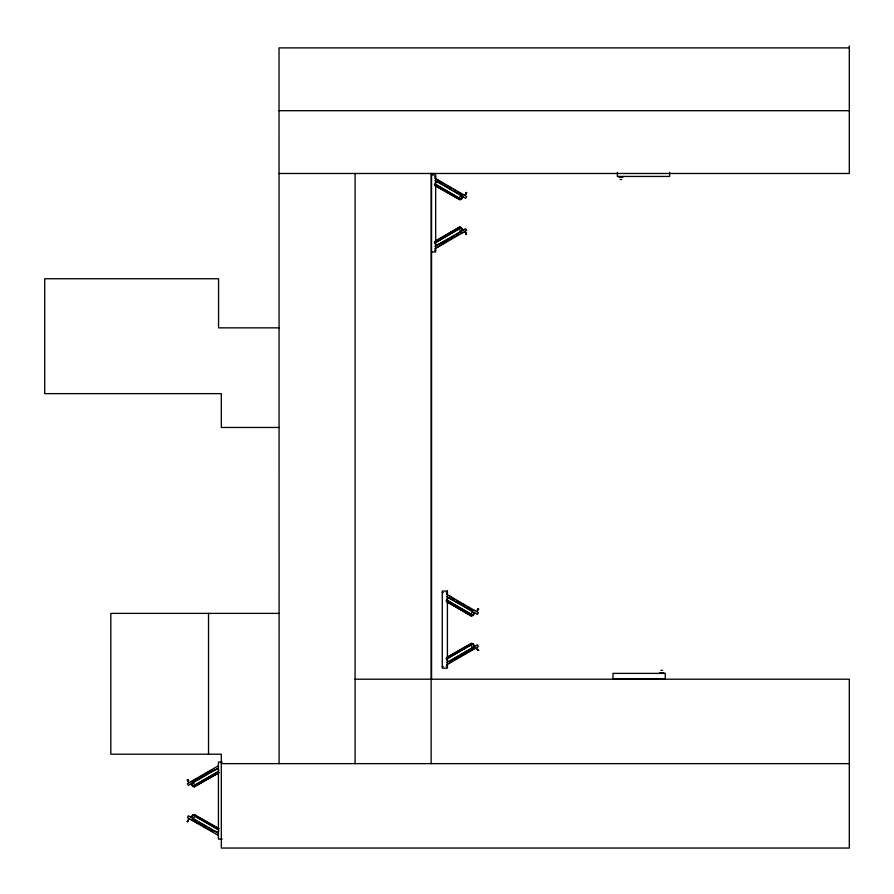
<?xml version="1.0" encoding="UTF-8"?>
<svg xmlns="http://www.w3.org/2000/svg" width="894" height="894" viewBox="0 0 894 894"><rect width="100%" height="100%" fill="white"/><g stroke="black" fill="none" stroke-linecap="round" stroke-linejoin="round"><path stroke-width="1.34" d="M466.065 234.485C466.858 232.116 466.69 236.139 466.053 233.759M478.67 609.093L477.731 608.713L478.536 609.328M477.675 650.273L478.703 650.273L477.664 650.273M465.919 192.691L466.947 192.813L465.93 192.948M466.288 193.037L464.668 195.361M477.921 609.429L478.1 610.11L477.24 609.619M188.131 820.39C188.802 821.407 186.209 821.016 189.405 818.703M436.272 181.337L434.73 184.008L461.416 199.418L462.969 196.758M435.233 185.192L435.747 184.298L460.309 198.781M437.166 181.851L438.194 180.074M459.203 198.144L460.745 195.473M459.259 199.06L459.773 198.177M462.075 196.244L463.103 194.456M460.98 199.172L462.522 196.501M191.104 817.306L192.646 814.646L218.181 829.386M191.551 817.563L193.093 814.903M190.97 819.608L212.582 831.487M194.814 815.004L194.3 815.887L217.79 829.453M193.339 818.591L194.87 815.931M216.918 832.213L213.096 830.604M217.801 832.727L218.829 830.939M448.028 597.494L446.486 600.153L473.172 615.564L474.725 612.904M446.989 601.338L447.503 600.444M448.922 597.997L461.036 604.411M449.939 596.22L454.431 599.405M470.959 614.29L472.501 611.619M471.015 615.206L471.529 614.323L446.832 600.064M471.663 616.134L446.106 600.824M474.859 610.602L472.233 609.686M472.736 615.318L474.278 612.647M476.625 611.641L477.675 609.853M188.008 780.306C187.505 777.869 187.092 781.881 188.086 779.691M465.942 233.267L466.355 232.999M466.299 233.032L465.506 233.435L465.998 233.133M477.217 649.614L477.809 649.346M466.176 192.378L465.919 192.948M187.662 820.737L187.382 821.698L188.098 820.994M187.896 821.698L188.142 821.117M187.382 779.501L187.159 780.082M476.267 647.826C478.379 651.514 479.095 649.357 477.307 649.625M476.949 647.412L476.424 647.725M435.266 241.145L459.896 226.92M435.322 241.246L459.963 227.031M434.35 242.263L459.907 226.953M435.076 243.023L460.309 228.16M434.786 246.453L465.64 228.64L466.668 230.428L434.629 248.923M449.28 238.676L437.166 245.09M451.66 237.312L454.029 235.938M456.398 234.574L462.075 230.697M447.425 240.944L438.194 246.867M449.794 239.57L452.174 238.195M454.543 236.832L458.097 234.776M460.477 233.401L463.103 232.485M189.293 782.552L188.746 782.865L187.807 780.227M218.259 765.834L187.416 783.636L188.444 785.424L218.102 768.292M191.227 782.026L197.161 778.607M199.53 777.232L212.582 769.7M192.925 782.239L195.305 780.864M197.675 779.501L205.978 774.696M208.358 773.332L210.727 771.958M213.096 770.594L216.918 768.985M217.79 771.734L194.3 785.301L194.814 786.184M218.181 771.813L192.668 786.541L191.104 783.882M218.84 772.315L193.92 786.698L218.818 772.93M194.121 787.033L218.751 772.818M447.011 657.291L471.652 643.065M447.078 657.403L471.909 643.512L446.106 658.409M446.542 662.599L477.396 644.786L478.424 646.574L446.385 665.069M450.364 660.99L458.667 656.196M461.036 654.821L474.088 647.29M449.682 662.566L452.062 661.191M454.431 659.828L473.418 648.865M187.505 820.748L187.215 821.508M849.3 47.885L279.04 47.885L279.107 763.632M279.04 110.688L849.3 110.688M279.04 173.481L849.3 173.481L849.3 45.952M431.802 174.933L435.657 174.933L435.657 252.007L431.802 252.007M434.629 176.476L435.657 176.476M620.023 179.504L621.766 179.504M434.629 250.465L435.657 250.465M279.04 327.852L218.561 327.852L218.561 278.738L44.7 278.738L44.7 393.639L221.31 393.639L221.31 427.466L279.107 427.466M442.273 592.621L443.301 592.621M446.385 592.621L447.413 592.621M279.107 613.385L110.834 613.385L110.834 754.201L221.31 754.201L221.31 848.048L849.3 848.048L849.3 679.205L355.086 679.205M442.273 666.611L443.301 666.611M446.385 666.611L447.413 666.611M660.867 670.344L662.622 670.344M222.271 762.068L218.415 762.068L218.415 839.131L222.271 839.131M221.31 763.632L849.3 763.632M466.355 193.942L465.886 193.741M466.221 193.92L465.808 193.607M434.629 178.018L466.668 196.512L465.64 198.3L434.786 180.487M437.937 180.521L445.056 184.633M447.425 185.997L450.978 188.053M453.359 189.427L455.728 190.791M458.097 192.165L461.662 194.221M438.608 182.097L442.161 184.153M444.541 185.516L446.911 186.891M449.28 188.265L451.66 189.629M455.214 191.685L457.583 193.059M459.963 194.423L462.332 195.797M434.35 184.678L460.153 199.574L435.266 185.796M435.322 185.695L459.963 199.91M446.385 594.164L478.424 612.658L477.396 614.446L446.542 596.633M456.812 600.779L465.115 605.573M467.484 606.948L469.853 608.311M463.416 605.774L471.719 610.568M447.078 601.841L471.719 616.055M447.011 601.953L471.652 616.167M218.751 828.38L193.92 814.49L218.84 828.872M218.102 832.895L188.444 815.775L187.416 817.552L218.259 835.365M192.925 818.96L196.49 821.005M198.859 822.379L205.978 826.492M208.358 827.855L210.727 829.23M466.377 234.027L465.897 233.233M462.969 230.183L461.427 227.512L434.73 242.933L436.272 245.604M460.98 227.769L462.522 230.44M459.259 227.881L459.773 228.763M459.203 228.797L460.745 231.468M435.233 241.749L435.747 242.643M474.725 646.328L473.183 643.658L446.486 659.079L448.028 661.75M472.736 643.915L474.278 646.586M473.831 646.843L474.859 648.631M472.066 644.306L446.709 658.945M471.015 644.026L471.529 644.909M470.959 644.943L472.501 647.614M446.989 657.895L447.503 658.789M217.801 768.471L218.829 770.248M193.339 782.596L194.87 785.267M191.551 783.625L193.093 786.295M464.869 231.457L466.109 233.557M669.64 172.341L669.64 176.453L617.374 176.453L617.374 172.341M663.706 673.383L663.706 672.69L659.694 672.69L659.694 673.383M622.939 176.453L622.939 177.146L618.927 177.146L618.927 176.453M431.556 173.481L431.556 679.205M431.143 173.481L431.143 763.632M355.086 173.481L355.086 763.632M208.525 613.385L208.525 754.201M187.762 781.032L188.6 780.574L187.762 781.032M464.511 231.68L465.327 231.2L464.511 231.68M447.413 591.079L442.273 591.079L442.273 668.153L447.413 668.153L447.413 591.079M665.27 673.383L612.993 673.383L612.993 678.87L665.27 678.87L665.27 673.383"/></g></svg>
